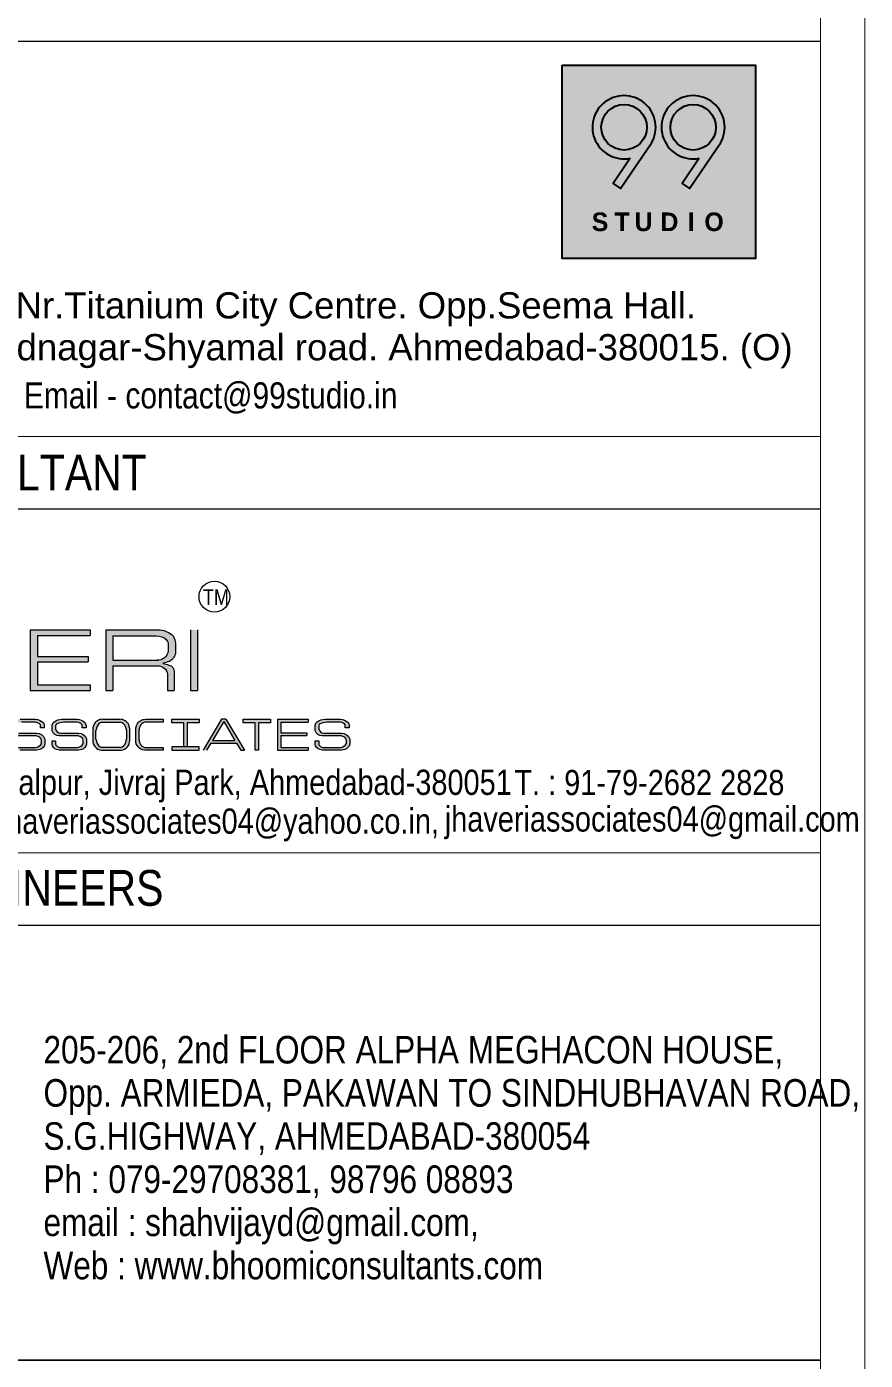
# Model space of a CAD drawing. Header units: millimetres. Extents: x 1112055 to 3390982, y -148532 to 766891.
# Drawn here: x 2381806 to 2390295, y 613391 to 626896 of the extents above; entities that cross this region are included whole.
import ezdxf

# ---------------------------------------------------------------- set-up
doc = ezdxf.new("R2010")
doc.units = ezdxf.units.MM
doc.layers.add('B TITLE BLOCK', color=250, linetype='Continuous', lineweight=0)
doc.layers.add('P_TITLE BLOCK TEXT', color=7, linetype='Continuous', lineweight=9)
for name, color, linetype in [('FORMAT TEXT', 7, 'Continuous'), ('Logo Color', 251, 'Continuous'), ('Logo Font', 255, 'Continuous'), ('Logo Line', 251, 'Continuous')]:
    doc.layers.add(name, color=color, linetype=linetype)
doc.styles.add('A', font='GOTHICB.TTF')
doc.styles.add('SWINC', font='swissc.ttf')

# ---------------------------------------------------------------- blocks, each defined once
blk = doc.blocks.new('Z$W@#6E2766C7')
at = {"layer": 'Logo Font', "style": 'A'}
for s, p in [('S', (0.477201075365187, 0.4427458525618988)), ('T', (0.8451072909420388, 0.4427458525618988)), ('U', (1.170529324572427, 0.4427458525618988)), ('D', (1.588321054015565, 0.4427458525618988)), ('I', (2.031184820887617, 0.4427458525618988)), ('O', (2.298338986166228, 0.4427458525618988))]:
    blk.add_text(s, height=0.30118144, dxfattribs=at).set_placement(p)
blk = doc.blocks.new('A$C9f46f36f')
at = {"layer": 'Logo Color'}
h = blk.add_hatch(color=22, dxfattribs=at)
edge = h.paths.add_edge_path(flags=0)
edge.add_arc((-2651.583773184335, -1156.24687560508), 307.1893068638838, 180, 360, ccw=False)
edge.add_arc((-2651.583773184335, -1156.24687560508), 307.1893068638838, 0, 180, ccw=False)
edge = h.paths.add_edge_path(flags=16)
edge.add_line((-2568.222982186591, -1574.687979126815), (-2800.432897544233, -1914.725855800236))
edge.add_line((-2800.432897541439, -1914.725855799858), (-2701.769266437739, -1982.102683498029))
edge.add_line((-2701.769266444957, -1982.102683492471), (-2326.533018882386, -1432.623404472455))
edge.add_arc((-2651.583773184335, -1156.24687560508), 426.6637769954773, 319.6269312612779, 641.266816491063)
edge = h.paths.add_edge_path(flags=0)
edge.add_arc((-1719.777309257304, -1156.24687560508), 307.1893068638838, 180, 360, ccw=False)
edge.add_arc((-1719.777309257304, -1156.24687560508), 307.1893068638838, 0, 180, ccw=False)
edge = h.paths.add_edge_path(flags=16)
edge.add_line((-1636.416518274462, -1574.687979126815), (-1868.626433632104, -1914.725855800236))
edge.add_line((-1868.62643362931, -1914.725855799858), (-1769.96280252561, -1982.102683498029))
edge.add_line((-1769.962802517926, -1982.102683492471), (-1394.726554955356, -1432.623404472455))
edge.add_arc((-1719.777309257304, -1156.24687560508), 426.6637769954765, 319.6269312612779, 641.2668164910631)
h.paths.add_polyline_path([(-3486.935391280567, -317.6303075854667), (-876.5585415994283, -317.6303075854667), (-876.5585415994283, -2928.007157264743), (-3486.935391280567, -2928.007157264743)])
at = {"layer": 'Logo Font'}
h = blk.add_hatch(color=256, dxfattribs=at)
edge = h.paths.add_edge_path(flags=16)
edge.add_arc((-2651.583773184335, -1156.246875599492), 307.1893068638814, 180, 360, ccw=False)
edge.add_arc((-2651.583773184335, -1156.246875599492), 307.1893068638814, 0, 180, ccw=False)
edge = h.paths.add_edge_path()
edge.add_line((-2568.222982186591, -1574.687979126815), (-2800.432897544233, -1914.725855800236))
edge.add_line((-2800.432897541439, -1914.725855799858), (-2701.769266437739, -1982.102683498029))
edge.add_line((-2701.769266444957, -1982.102683499921), (-2326.533018882386, -1432.623404479906))
edge.add_arc((-2651.583773184335, -1156.246875599492), 426.6637769954742, 319.6269312612787, 641.2668164910637)
h = blk.add_hatch(color=256, dxfattribs=at)
edge = h.paths.add_edge_path()
edge.add_line((-1636.416518274462, -1574.687979126815), (-1868.626433632337, -1914.725855800236))
edge.add_line((-1868.62643362931, -1914.725855799858), (-1769.96280252561, -1982.102683498029))
edge.add_line((-1769.962802517926, -1982.102683499921), (-1394.726554955356, -1432.623404479906))
edge.add_arc((-1719.777309257304, -1156.246875599492), 426.6637769954735, 319.6269312612787, 641.2668164910638)
edge = h.paths.add_edge_path(flags=16)
edge.add_arc((-1719.777309257304, -1156.246875599492), 307.1893068638814, 180, 360, ccw=False)
edge.add_arc((-1719.777309257304, -1156.246875599492), 307.1893068638814, 0, 180, ccw=False)
for points in [[(-2568.222982186591, -1574.687979126815), (-2800.432897541439, -1914.725855799858), (-2701.769266444957, -1982.102683499921), (-2326.533018845832, -1432.62340447912, 5.918618956459519)], [(-2344.394466344034, -1156.246875599492, -1), (-2958.77308008424, -1156.246875599492, -1)], [(-1636.416518274462, -1574.687979126815), (-1868.62643362931, -1914.725855799858), (-1769.962802517926, -1982.102683499921), (-1394.726554933703, -1432.62340447912, 5.918618956459519)], [(-1412.5880023723, -1156.246875599492, -1), (-2026.966616097605, -1156.246875599492, -1)]]:
    blk.add_lwpolyline(points, format="xyb", close=True, dxfattribs=at)
at = {"layer": 'Logo Line'}
blk.add_lwpolyline([(-3486.935391280567, -317.6303075854667), (-876.5585415994283, -317.6303075854667), (-876.5585415994283, -2928.007157264743), (-3486.935391280567, -2928.007157264743)], close=True, dxfattribs=at)
at = {"layer": 'Logo Font', "xscale": 834.901957593243, "yscale": 834.901957593243, "zscale": 834.901957593243}
blk.add_blockref('Z$W@#6E2766C7', (-3486.935391280567, -2928.007157264743), dxfattribs=at)

msp = doc.modelspace()

# ---------------------------------------------------------------- hatches: boundary and pattern name
at = {"layer": 'P_TITLE BLOCK TEXT'}
for color, points in [(7, [(2382449.729039433, 620788.0743617532), (2381841.905640527, 620788.0743617532), (2381841.905640527, 620173.0101072527), (2382449.729039433, 620173.0101072527), (2382449.729039433, 620232.0777795415), (2381913.94671868, 620232.0777795415), (2381913.94671868, 620464.4483054725), (2382427.203820689, 620464.4483054725), (2382427.203820689, 620519.5455932149), (2381913.94671868, 620519.5455932149), (2381913.94671868, 620729.6858796382), (2382449.729039433, 620729.6858796382)]), (7, [(2383536.110866361, 620788.0743617532), (2383464.069788194, 620788.0743617532), (2383464.069788194, 620173.0101072527), (2383536.110866361, 620173.0101072527)]), (256, [(2382909.589437949, 619671.1113825032), (2382909.589437949, 619787.5648680346, -0.065444553260905), (2382919.799892833, 619825.3033609032, -0.3186236598127411), (2383010.679668508, 619882.1481986223), (2383187.896558141, 619882.1481986223), (2383187.896558141, 619851.9601540256), (2383002.338597303, 619851.9601540256, 0.2644804300768096), (2382951.506565569, 619807.6378153814, 0.0506837276388673), (2382942.111190271, 619768.4485427657), (2382942.111190271, 619681.8540821684, 0.0506837276411283), (2382951.506565569, 619642.664809553, 0.2644804300830637), (2383002.338597303, 619598.3424709088), (2383187.896558141, 619598.3424709088), (2383187.896558141, 619568.1544263122), (2382997.66155486, 619568.1544263122, -0.3947190252426027)]), (256, [(2384272.959355129, 619882.1481986223), (2383996.557268345, 619882.1481986078), (2383996.557268345, 619847.5793201576), (2384117.473872512, 619847.5793201576), (2384117.473872512, 619568.1544263122), (2384152.042750962, 619568.1544263122), (2384152.042750962, 619847.5793201576), (2384272.959355129, 619847.5793201576)]), (256, [(2384653.568566537, 619882.1481986223), (2384343.271291862, 619882.1481986223), (2384343.271291862, 619568.1544263122), (2384653.568566537, 619568.1544263122), (2384653.568566537, 619598.3088063017), (2384380.048668748, 619598.3088063017), (2384380.048668748, 619716.9352708876), (2384642.069315271, 619716.9352708876), (2384642.069315271, 619745.0627471516), (2384380.048668748, 619745.0627471516), (2384380.048668748, 619852.3405490455), (2384653.568566537, 619852.3405490455)])]:
    msp.add_hatch(color=color, dxfattribs=at).paths.add_polyline_path(points)
h = msp.add_hatch(color=7, dxfattribs=at)
h.paths.add_polyline_path([(2383272.086246768, 620742.5340854877, -0.1662994059925575), (2383299.470828299, 620704.4499358435, -0.0791995366985774), (2383313.51379473, 620632.0344500507), (2383313.51379473, 620566.1967483024, -0.2597704900776225), (2383252.434746803, 620469.1968807976, -0.0146451845304826), (2383184.037052177, 620447.5733077584, -0.0494066516944872), (2383245.03184687, 620430.3437497471, -0.351322737650402), (2383299.908034327, 620365.3348902729), (2383299.908034327, 620173.0101072527), (2383232.553258238, 620173.0101072527), (2383232.553258238, 620339.9377827039, 0.3675094121381071), (2383138.021248038, 620424.0054089644), (2382677.399522636, 620424.0054089644), (2382677.399522636, 620173.0101072527), (2382605.35844447, 620173.0101072527), (2382605.35844447, 620788.0743617532), (2383140.537329814, 620788.0743617532, -0.1432384059828174)])
h.paths.add_polyline_path([(2383121.186408996, 620727.4825406837, -0.1815059090176984), (2383217.305698131, 620689.7794282483, -0.2046130928259839), (2383237.938634543, 620645.287867636), (2383237.938634543, 620575.0469415286, -0.3961353841263715), (2383125.868156845, 620480.1560170464), (2382677.399522636, 620480.1560170464), (2382677.399522636, 620727.4825406837)], flags=16)
h = msp.add_hatch(color=7, dxfattribs=at)
edge = h.paths.add_edge_path()
edge.add_line((2381944.694206458, 619795.1004253777), (2381944.694206458, 619824.6716745369))
edge.add_arc((2381894.709647639, 619792.1886657418), 59.61209592930301, 33.01826321573235, 89.5582627726458)
edge.add_line((2381895.169238577, 619851.7989899842), (2381753.903873147, 619851.7989899842))
edge.add_arc((2381761.453256202, 619677.9950320369), 173.9678389368518, 92.48714741881027, 114.0429537283264)
edge.add_arc((2381701.4218636, 619812.5561663595), 26.62311738437441, 114.0429537289636, 173.3691583150119)
edge.add_line((2381674.976834839, 619815.6303871202), (2381674.976834839, 619785.9681955492))
edge.add_arc((2381729.304611624, 619796.8960532576), 55.41593096085754, 191.37309738089, 266.9893197897043)
edge.add_line((2381726.394050294, 619741.556609489), (2381905.384375168, 619741.556609489))
edge.add_arc((2381910.403555173, 619659.3732296857), 82.33650516944768, 15.593509061259624, 93.49488039953269, ccw=False)
edge.add_line((2381989.709502743, 619681.506163598), (2381989.907401289, 619628.8484903785))
edge.add_arc((2381918.561962374, 619647.5111144711), 73.7459503464845, 286.83610795870766, 345.3409580232849, ccw=False)
edge.add_arc((2381867.641385712, 619868.8991764437), 300.7867341324682, 270.9573158560163, 283.90443097203774, ccw=False)
edge.add_line((2381872.666790977, 619568.1544263122), (2381741.239312086, 619568.1544263122))
edge.add_arc((2381745.846783148, 619803.0293743586), 234.9201353807048, 255.2817551210312, 268.87619010349096, ccw=False)
edge.add_arc((2381701.855125796, 619635.5604317279), 61.76958625978331, 183.4260365921591, 255.2817551211436, ccw=False)
edge.add_line((2381640.195935706, 619631.869081768), (2381640.195935706, 619665.1678929656))
edge.add_line((2381640.195935706, 619665.1678929608), (2381674.976834846, 619665.1678929608))
edge.add_line((2381674.976834839, 619665.1678929608), (2381674.976834839, 619631.8488234468))
edge.add_arc((2381721.468914748, 619647.5072492771), 49.0581266755073, 198.6134072767322, 234.8504137456771)
edge.add_arc((2381728.571244317, 619657.5942742119), 61.3947047079909, 234.8504137460438, 265.2644397944503)
edge.add_line((2381723.502678699, 619596.4091501439), (2381892.870051409, 619596.4091501439))
edge.add_arc((2381886.789042324, 619672.6432900351), 76.47628885806446, 274.5606862053823, 333.2673842340457)
edge.add_line((2381955.091198806, 619638.2421537675), (2381955.479231887, 619668.4679809476))
edge.add_arc((2381907.976979425, 619661.7513047971), 47.97476135589245, 8.048099003191675, 64.756195017723)
edge.add_arc((2381884.301607123, 619611.538261212), 103.4893810565336, 64.75619501792761, 84.27045226384367)
edge.add_line((2381894.633251316, 619714.5106318682), (2381710.884621988, 619714.5106318682))
edge.add_arc((2381708.3370807, 619785.3264401623), 70.86161633796074, 195.9277156248897, 272.06028075524216, ccw=False)
edge.add_line((2381640.195935706, 619765.8802829902), (2381640.195935706, 619824.2169624673))
edge.add_arc((2381691.519527398, 619814.8730706165), 52.16722514790995, 127.42578174389519, 169.6818301059298, ccw=False)
edge.add_arc((2381736.27360675, 619756.3917219555), 125.80821754087, 88.35670740962888, 127.425781745011, ccw=False)
edge.add_line((2381739.881400747, 619882.1481986223), (2381895.738517256, 619882.1481986223))
edge.add_arc((2381896.331430451, 619777.785557418), 104.3643254425323, 45.300427081304974, 90.32550976604762, ccw=False)
edge.add_arc((2381937.280422002, 619819.1662437865), 46.14765159639204, 1.8933564716467117, 45.30042708062342, ccw=False)
edge.add_line((2381983.402879464, 619820.6909294557), (2381983.402879464, 619795.1004253756))
edge.add_line((2381983.402879464, 619795.1004253777), (2381944.694206463, 619795.1004253777))
h = msp.add_hatch(color=7, dxfattribs=at)
edge = h.paths.add_edge_path()
edge.add_line((2382367.520278772, 619795.1004253777), (2382367.520278772, 619824.6716745369))
edge.add_arc((2382317.535719953, 619792.1886657418), 59.61209592930301, 33.01826321573235, 89.5582627726458)
edge.add_line((2382317.995310891, 619851.7989899842), (2382176.729945461, 619851.7989899842))
edge.add_arc((2382184.279328531, 619677.9950320369), 173.9678389368518, 92.48714741881027, 114.0429537283264)
edge.add_arc((2382124.247935915, 619812.5561663595), 26.62311738437441, 114.0429537289636, 173.3691583150119)
edge.add_line((2382097.802907168, 619815.6303871202), (2382097.802907168, 619785.9681955492))
edge.add_arc((2382152.130683939, 619796.8960532576), 55.41593096085754, 191.37309738089, 266.9893197897043)
edge.add_line((2382149.220122623, 619741.556609489), (2382328.210447498, 619741.556609489))
edge.add_arc((2382333.229627503, 619659.3732296857), 82.33650516944768, 15.593509061259624, 93.49488039953269, ccw=False)
edge.add_line((2382412.535575071, 619681.506163598), (2382412.733473618, 619628.8484903785))
edge.add_arc((2382341.388034702, 619647.5111144711), 73.7459503464845, 286.83610795870766, 345.3409580232849, ccw=False)
edge.add_arc((2382290.467458026, 619868.8991764437), 300.7867341324682, 270.9573158560163, 283.90443097203774, ccw=False)
edge.add_line((2382295.492863292, 619568.1544263122), (2382164.0653844, 619568.1544263122))
edge.add_arc((2382168.672855463, 619803.0293743586), 234.9201353807048, 255.2817551210312, 268.87619010349096, ccw=False)
edge.add_arc((2382124.681198109, 619635.5604317279), 61.76958625978331, 183.4260365921591, 255.2817551211436, ccw=False)
edge.add_line((2382063.022008021, 619631.869081768), (2382063.022008021, 619665.1678929656))
edge.add_line((2382063.022008021, 619665.1678929608), (2382097.802907161, 619665.1678929608))
edge.add_line((2382097.802907168, 619665.1678929608), (2382097.802907168, 619631.8488234468))
edge.add_arc((2382144.294987062, 619647.5072492771), 49.0581266755073, 198.6134072767322, 234.8504137456771)
edge.add_arc((2382151.397316631, 619657.5942742119), 61.3947047079909, 234.8504137460438, 265.2644397944503)
edge.add_line((2382146.328751015, 619596.4091501439), (2382315.696123724, 619596.4091501439))
edge.add_arc((2382309.615114639, 619672.6432900351), 76.47628885806446, 274.5606862053823, 333.2673842340457)
edge.add_line((2382377.91727112, 619638.2421537675), (2382378.305304201, 619668.4679809476))
edge.add_arc((2382330.80305174, 619661.7513047971), 47.97476135589245, 8.048099003191675, 64.756195017723)
edge.add_arc((2382307.127679438, 619611.538261212), 103.4893810565336, 64.75619501792761, 84.27045226384367)
edge.add_line((2382317.45932363, 619714.5106318682), (2382133.710694301, 619714.5106318682))
edge.add_arc((2382131.163153015, 619785.3264401623), 70.86161633796074, 195.9277156248897, 272.06028075524216, ccw=False)
edge.add_line((2382063.022008021, 619765.8802829902), (2382063.022008021, 619824.2169624673))
edge.add_arc((2382114.345599712, 619814.8730706165), 52.16722514790995, 127.42578174389519, 169.6818301059298, ccw=False)
edge.add_arc((2382159.099679064, 619756.3917219555), 125.80821754087, 88.35670740962888, 127.425781745011, ccw=False)
edge.add_line((2382162.707473062, 619882.1481986223), (2382318.564589572, 619882.1481986223))
edge.add_arc((2382319.157502781, 619777.785557418), 104.3643254425323, 45.300427081304974, 90.32550976604762, ccw=False)
edge.add_arc((2382360.10649433, 619819.1662437865), 46.14765159639204, 1.8933564716467117, 45.30042708062342, ccw=False)
edge.add_line((2382406.22895178, 619820.6909294557), (2382406.22895178, 619795.1004253756))
edge.add_line((2382406.22895178, 619795.1004253777), (2382367.520278778, 619795.1004253777))
h = msp.add_hatch(color=256, dxfattribs=at)
h.paths.add_polyline_path([(2382747.459019601, 619882.1481986223), (2382575.694432853, 619882.1481986223, 0.3186216901171488), (2382484.814912137, 619825.3039725506, 0.0654456625201036), (2382474.604202294, 619787.5648680346), (2382474.604202294, 619671.1113825032, 0.3947190252434177), (2382562.676319205, 619568.1544263122), (2382760.477133235, 619568.1544263122, 0.394719025241403), (2382848.54925016, 619671.1113825032), (2382848.54925016, 619787.5648680346, 0.0654456625725081), (2382838.338540304, 619825.3039725649, 0.3186216900435543)])
h.paths.add_polyline_path([(2382816.027497838, 619768.4485427657, 0.1047262594535254), (2382806.632122525, 619807.6378153814), (2382806.632265309, 619807.637407321), (2382806.63201246, 619807.6381299616, 0.2644791230732378), (2382755.800090791, 619851.9601540256), (2382567.353361649, 619851.9601540256, 0.2644804300744661), (2382516.521329929, 619807.6378153814, 0.0506837276411892), (2382507.125954616, 619768.4485427657), (2382507.125954616, 619681.8540821684, 0.0506837276411892), (2382516.521329929, 619642.664809553, 0.2644804300744662), (2382567.353361649, 619598.3424709088), (2382755.800090791, 619598.3424709088, 0.2644804300768095), (2382806.632122525, 619642.664809553, 0.0473854188635733), (2382816.027497838, 619681.8540821684)], flags=16)
h = msp.add_hatch(color=256, dxfattribs=at)
h.paths.add_polyline_path([(2383550.524228179, 619602.7233047623), (2383274.122141394, 619602.7233047623), (2383274.122141394, 619568.1544263122), (2383550.524228179, 619568.1544263122)])
h.paths.add_polyline_path([(2383395.038745562, 619602.7233047623), (2383429.607624012, 619602.7233047623), (2383429.607624012, 619847.5793201576), (2383550.524228179, 619847.5793201576), (2383550.524228179, 619882.1481986223), (2383274.122141394, 619882.1481986078), (2383274.122141394, 619847.5793201576), (2383395.038745562, 619847.5793201576)])
h = msp.add_hatch(color=7, dxfattribs=at)
h.paths.add_polyline_path([(2383822.617265368, 619882.1481986223), (2383777.588879898, 619882.1481986223), (2383590.829944489, 619568.1544263122), (2383627.518750599, 619568.1544263122), (2383670.878344717, 619641.0539772522), (2383929.32780055, 619641.0539772522), (2383972.687394666, 619568.1544263122), (2384009.376200777, 619568.1544263122)])
h.paths.add_polyline_path([(2383800.10307264, 619858.3167266925), (2383912.691661519, 619669.0239591778), (2383687.514483746, 619669.0239591778)], flags=16)
h = msp.add_hatch(color=7, dxfattribs=at)
edge = h.paths.add_edge_path()
edge.add_line((2385031.28039329, 619795.1004253777), (2385031.28039329, 619824.6716745369))
edge.add_arc((2384981.295834457, 619792.1886657418), 59.61209592930301, 33.01826321573235, 89.5582627726458)
edge.add_line((2384981.755425395, 619851.7989899842), (2384840.490059965, 619851.7989899842))
edge.add_arc((2384848.039443035, 619677.9950320369), 173.9678389368518, 92.48714741881027, 114.0429537283264)
edge.add_arc((2384788.008050433, 619812.5561663595), 26.62311738437441, 114.0429537289636, 173.3691583150119)
edge.add_line((2384761.563021672, 619815.6303871202), (2384761.563021672, 619785.9681955492))
edge.add_arc((2384815.890798457, 619796.8960532576), 55.41593096085754, 191.37309738089, 266.9893197897043)
edge.add_line((2384812.980237126, 619741.556609489), (2384991.970562, 619741.556609489))
edge.add_arc((2384996.989742007, 619659.3732296857), 82.33650516944768, 15.593509061259624, 93.49488039953269, ccw=False)
edge.add_line((2385076.295689575, 619681.506163598), (2385076.493588122, 619628.8484903785))
edge.add_arc((2385005.148149205, 619647.5111144711), 73.7459503464845, 286.83610795870766, 345.3409580232849, ccw=False)
edge.add_arc((2384954.227572531, 619868.8991764437), 300.7867341324682, 270.9573158560163, 283.90443097203774, ccw=False)
edge.add_line((2384959.25297781, 619568.1544263122), (2384827.825498919, 619568.1544263122))
edge.add_arc((2384832.432969966, 619803.0293743586), 234.9201353807048, 255.2817551210312, 268.87619010349096, ccw=False)
edge.add_arc((2384788.441312614, 619635.5604317279), 61.76958625978331, 183.4260365921591, 255.2817551211436, ccw=False)
edge.add_line((2384726.782122524, 619631.869081768), (2384726.782122524, 619665.1678929656))
edge.add_line((2384726.782122524, 619665.1678929608), (2384761.563021665, 619665.1678929608))
edge.add_line((2384761.563021672, 619665.1678929608), (2384761.563021672, 619631.8488234468))
edge.add_arc((2384808.055101566, 619647.5072492771), 49.0581266755073, 198.6134072767322, 234.8504137456771)
edge.add_arc((2384815.157431135, 619657.5942742119), 61.3947047079909, 234.8504137460438, 265.2644397944503)
edge.add_line((2384810.088865532, 619596.4091501439), (2384979.456238241, 619596.4091501439))
edge.add_arc((2384973.375229142, 619672.6432900351), 76.47628885806446, 274.5606862053823, 333.2673842340457)
edge.add_line((2385041.677385638, 619638.2421537675), (2385042.065418719, 619668.4679809476))
edge.add_arc((2384994.563166257, 619661.7513047971), 47.97476135589245, 8.048099003191675, 64.756195017723)
edge.add_arc((2384970.887793956, 619611.538261212), 103.4893810565336, 64.75619501792761, 84.27045226384367)
edge.add_line((2384981.219438149, 619714.5106318682), (2384797.470808819, 619714.5106318682))
edge.add_arc((2384794.923267532, 619785.3264401623), 70.86161633796074, 195.9277156248897, 272.06028075524216, ccw=False)
edge.add_line((2384726.782122524, 619765.8802829902), (2384726.782122524, 619824.2169624673))
edge.add_arc((2384778.10571423, 619814.8730706165), 52.16722514790995, 127.42578174389519, 169.6818301059298, ccw=False)
edge.add_arc((2384822.859793568, 619756.3917219555), 125.80821754087, 88.35670740962888, 127.425781745011, ccw=False)
edge.add_line((2384826.467587565, 619882.1481986223), (2384982.324704075, 619882.1481986223))
edge.add_arc((2384982.917617284, 619777.785557418), 104.3643254425323, 45.300427081304974, 90.32550976604762, ccw=False)
edge.add_arc((2385023.866608835, 619819.1662437865), 46.14765159639204, 1.8933564716467117, 45.30042708062342, ccw=False)
edge.add_line((2385069.989066283, 619820.6909294557), (2385069.989066283, 619795.1004253756))
edge.add_line((2385069.989066283, 619795.1004253777), (2385031.280393281, 619795.1004253777))

# ---------------------------------------------------------------- linework, layer by layer
at = {"layer": 'B TITLE BLOCK', "color": 250, "lineweight": 0}
for p, q in [((2389841.488298127, 626744.3896454638), (2377768.294605605, 626744.3896454638)), ((2389841.488298127, 622010.2078925506), (2377768.294605605, 622010.2078925506)), ((2389841.488298127, 617794.2355165195), (2377768.294605605, 617794.2355165195)), ((2389841.488298127, 613391.1639175289), (2377768.294605605, 613391.1639175289)), ((2377768.294605605, 613391.1639175289), (2389841.488298127, 613391.1639175289)), ((2377768.294605605, 613391.1639175289), (2389841.488298127, 613391.1639175289))]:
    msp.add_line(p, q, dxfattribs=at)
at = {"layer": 'B TITLE BLOCK', "color": 1, "const_width": 10.0668797537439}
msp.add_lwpolyline([(2202163.636643533, 678597.1602636096), (2202163.636643533, 599270.4829199727), (2390289.955005636, 599270.4829199727), (2390289.955005636, 678597.1602636096)], close=True, dxfattribs=at)
at = {"layer": 'B TITLE BLOCK', "color": 250, "lineweight": 0}
for points, const_width in [([(2202612.103351041, 678148.6935561013), (2202612.103351041, 599718.9496274812), (2389841.488298127, 599718.9496274812), (2389841.488298127, 678148.6935561013)], 10.0668797537439), ([(2377768.294605605, 599718.9496274812), (2389841.488298127, 599718.9496274812), (2389841.488298127, 678148.6935561013), (2377768.294605605, 678148.6935561013)], 10.06687975374391), ([(2389841.488298127, 627481.0731905078), (2377768.294605605, 627481.0731905078), (2377768.294605605, 622746.891437595), (2389841.488298127, 622746.891437595)], 10.06687975374391), ([(2389841.488298127, 599718.9496274812), (2377768.294605605, 599718.9496274812), (2377768.294605605, 622746.891437595), (2389841.488298127, 622746.891437595)], 10.06687975374391)]:
    msp.add_lwpolyline(points, close=True, dxfattribs=dict(at, const_width=const_width))
at = {"layer": 'B TITLE BLOCK', "color": 250, "lineweight": 0, "const_width": 10.06687975374391}
msp.add_lwpolyline([(2377768.294605605, 618530.9190615643), (2389841.488298127, 618530.9190615643)], dxfattribs=at)
at = {"layer": 'P_TITLE BLOCK TEXT'}
for p, q in [((2382474.604202294, 619787.5648680322), (2382474.604202294, 619671.1113825007)), ((2382507.125954616, 619681.8540821665), (2382507.125954616, 619768.4485427636)), ((2382567.353361649, 619851.9601540237), (2382755.800090791, 619851.9601540237)), ((2382816.027497838, 619768.4485427636), (2382816.027497838, 619681.8540821665)), ((2382848.54925016, 619671.1113825007), (2382848.54925016, 619787.5648680322)), ((2382755.800090791, 619598.3424709064), (2382567.353361649, 619598.3424709064)), ((2382562.676319219, 619568.15442631), (2382760.477133235, 619568.15442631))]:
    msp.add_line(p, q, dxfattribs=at)
at = {"layer": 'P_TITLE BLOCK TEXT', "color": 7}
for points in [[(2381841.905640527, 620788.0743617513), (2382449.729039433, 620788.0743617513)], [(2381841.905640527, 620788.0743617513), (2381841.905640527, 620173.0101072504)], [(2381913.94671868, 620729.6858796363), (2381913.94671868, 620519.5455932126)], [(2381913.94671868, 620729.6858796363), (2382449.729039433, 620729.6858796363)], [(2382449.729039433, 620788.0743617513), (2382449.729039433, 620729.6858796363)], [(2382605.35844447, 620788.0743617513), (2382605.35844447, 620173.0101072504)], [(2382605.35844447, 620788.0743617513), (2383140.537329814, 620788.0743617513)], [(2382677.399522636, 620727.4825406816), (2382677.399522636, 620480.1560170441)], [(2382677.399522636, 620727.4825406816), (2383121.186408996, 620727.4825406816)], [(2383464.069788194, 620788.0743617513), (2383464.069788194, 620173.0101072504)], [(2383536.110866361, 620788.0743617513), (2383536.110866361, 620173.0101072504)], [(2383237.938634543, 620645.2878676336), (2383237.938634543, 620575.0469415262)], [(2383313.51379473, 620632.0344500344), (2383313.51379473, 620566.1967483003)], [(2381913.94671868, 620519.5455932126), (2382427.203820689, 620519.5455932126)], [(2381913.94671868, 620464.4483054702), (2381913.94671868, 620232.0777795393)], [(2381913.94671868, 620464.4483054702), (2382427.203820689, 620464.4483054702)], [(2382427.203820689, 620519.5455932126), (2382427.203820689, 620464.4483054702)], [(2382677.399522636, 620480.1560170441), (2383136.962634752, 620480.1560170441)], [(2382677.399522636, 620424.0054089623), (2382677.399522636, 620173.0101072504)], [(2382677.399522636, 620424.0054089623), (2383138.021248038, 620424.0054089623)], [(2383232.553258238, 620339.9377827022), (2383232.553258238, 620173.0101072504)], [(2381841.905640527, 620173.0101072504), (2382449.729039433, 620173.0101072504)], [(2381913.94671868, 620232.0777795393), (2382449.729039433, 620232.0777795393)], [(2382449.729039433, 620232.0777795393), (2382449.729039433, 620173.0101072504)], [(2382605.35844447, 620173.0101072504), (2382677.399522636, 620173.0101072504)], [(2383232.553258238, 620173.0101072504), (2383299.908034327, 620173.0101072504)], [(2383464.069788194, 620173.0101072504), (2383536.110866361, 620173.0101072504)], [(2383464.069788194, 620173.0101072504), (2383536.110866361, 620173.0101072504)], [(2383777.588879898, 619882.1481986198), (2383590.829944489, 619568.15442631)], [(2383822.617265368, 619882.1481986198), (2383777.588879898, 619882.1481986198)], [(2383822.617265368, 619882.1481986198), (2384009.376200777, 619568.15442631)], [(2384343.271291862, 619882.1481986198), (2384653.568566537, 619882.1481986198)], [(2384343.271291862, 619882.1481986198), (2384343.271291862, 619568.15442631)], [(2384653.568566537, 619882.1481986198), (2384653.568566537, 619852.3405490431)], [(2383800.10307264, 619858.3167266905), (2383687.514483746, 619669.0239591757)], [(2383800.10307264, 619858.3167266905), (2383912.691661519, 619669.0239591757)], [(2384380.048668748, 619852.3405490431), (2384380.048668748, 619745.062747149)], [(2384380.048668748, 619852.3405490431), (2384653.568566537, 619852.3405490431)], [(2384380.048668748, 619745.062747149), (2384642.069315271, 619745.062747149)], [(2384642.069315271, 619745.062747149), (2384642.069315271, 619716.9352708855)], [(2383670.878344717, 619641.0539772499), (2383627.518750599, 619568.15442631)], [(2383670.878344717, 619641.0539772499), (2383929.32780055, 619641.0539772499)], [(2383687.514483746, 619669.0239591757), (2383912.691661519, 619669.0239591757)], [(2383929.32780055, 619641.0539772499), (2383972.687394666, 619568.15442631)], [(2384380.048668748, 619716.9352708855), (2384380.048668748, 619598.3088062995)], [(2384380.048668748, 619716.9352708855), (2384642.069315271, 619716.9352708855)], [(2384380.048668748, 619598.3088062995), (2384653.568566537, 619598.3088062995)], [(2384653.568566537, 619598.3088062995), (2384653.568566537, 619568.15442631)], [(2383972.687394666, 619568.15442631), (2384009.376200777, 619568.15442631)], [(2384343.271291862, 619568.15442631), (2384653.568566537, 619568.15442631)]]:
    msp.add_lwpolyline(points, dxfattribs=at)
for points in [[(2383121.186408996, 620727.4825406816, -0.1815059090176984), (2383217.305698131, 620689.779428246, -0.2046130927975971), (2383237.938634543, 620645.2878676336, 10.50997811602303)], [(2383140.537329814, 620788.0743617513, -0.1432384059828174), (2383272.086246768, 620742.5340854857, -0.1662994059925575), (2383299.470828299, 620704.4499358408, -0.0791995367245889), (2383313.51379473, 620632.0344500344, 1.678218886483149)], [(2383237.938634543, 620575.0469415262, -0.3961353841393621), (2383125.868156845, 620480.1560170441, -0.3062019991474196)], [(2383313.51379473, 620566.1967483003, -0.2597704900776225), (2383252.434746803, 620469.1968807954, -0.0146451845304826), (2383184.037052177, 620447.573307756, -0.0494066516944872), (2383245.03184687, 620430.3437497448, -0.351322737721068), (2383299.908034327, 620365.3348902569), (2383299.908034327, 620173.0101072504)], [(2383133.62628667, 620424.0054089623, -0.3803317739883389), (2383232.553258238, 620339.9377827022, -39.10634366962048)], [(2381739.881400747, 619882.1481986198), (2381895.738517255, 619882.1481986198, -0.1990261439851543), (2381969.740191186, 619851.9682122173, -0.1916967583265429), (2381983.402879464, 619820.6909294536), (2381983.402879464, 619795.1004253753), (2381944.694206458, 619795.1004253753), (2381944.694206458, 619824.6716745235, 0.2518321425504549), (2381895.169238577, 619851.7989899821), (2381753.903873148, 619851.7989899821, 0.0943332803251045)], [(2382909.589437949, 619662.3356065201), (2382909.589437949, 619787.5648680322, -0.0654451079201827), (2382919.800020312, 619825.3036667388, -0.3186226749167162), (2383010.679668494, 619882.1481986198), (2383187.896558141, 619882.1481986198), (2383187.896558141, 619851.9601540237), (2383002.338597303, 619851.9601540237, 0.2644804300768096), (2382951.506565569, 619807.6378153788, 0.0506837276411283), (2382942.111190271, 619768.4485427636), (2382942.111190271, 619681.8540821665, 0.0506837276411283), (2382951.506565569, 619642.6648095506, 0.2644804300768096), (2383002.338597303, 619598.3424709064), (2383187.896558141, 619598.3424709064), (2383187.896558141, 619568.15442631), (2382997.66155486, 619568.15442631, -0.3947190252579334), (2382909.589437949, 619671.1113825007)], [(2381726.394050294, 619741.5566094869), (2381905.384375169, 619741.5566094869, -0.3536343318604639), (2381989.709502743, 619681.506163596), (2381989.907401294, 619628.8484903711, -0.2609690833415413), (2381939.921374017, 619576.9261250907, -0.0565526202682377), (2381872.666790977, 619568.15442631), (2381741.239312092, 619568.15442631, -0.0593865794242292)], [(2381723.502678699, 619596.4091501414), (2381892.87005141, 619596.4091501414, 0.2619100095917326), (2381955.091198806, 619638.2421537652), (2381955.479231886, 619668.4679809429, 0.2526122615055632), (2381928.436821212, 619705.1445369977, 0.085353380822099), (2381894.633251316, 619714.510631866), (2381710.884621985, 619714.510631866, -0.3449747456290864)]]:
    msp.add_lwpolyline(points, format="xyb", dxfattribs=at)
for points in [[(2382367.520278772, 619795.1004253753), (2382367.520278772, 619824.6716745235, 0.2518321425504549), (2382317.995310891, 619851.7989899821), (2382176.729945462, 619851.7989899821, 0.0943332803251045), (2382113.40110818, 619836.8694694545, 0.2648005950274), (2382097.802907168, 619815.6303871183), (2382097.802907168, 619785.9681955453, 0.342455608626355), (2382149.220122623, 619741.5566094869), (2382328.210447485, 619741.5566094869, -0.3536343318604639), (2382412.535575071, 619681.506163596), (2382412.733473609, 619628.8484903711, -0.2609690833415413), (2382362.747446333, 619576.9261250907, -0.0565526202682377), (2382295.492863292, 619568.15442631), (2382164.065384407, 619568.15442631, -0.0593865794242292), (2382108.98764999, 619575.8176971596, -0.324223828793496), (2382063.022008021, 619631.8690817656), (2382063.022008021, 619665.167892958), (2382097.802907168, 619665.167892958), (2382097.802907168, 619631.8488234391, 0.1594446921200951), (2382116.051580932, 619607.3947848342, 0.1334907776809275), (2382146.328751015, 619596.4091501414), (2382315.696123725, 619596.4091501414, 0.2619100095917326), (2382377.91727112, 619638.2421537652), (2382378.3053042, 619668.4679809429, 0.2526122615055632), (2382351.26289354, 619705.1445369977, 0.085353380822099), (2382317.45932363, 619714.510631866), (2382133.7106943, 619714.510631866, -0.3449747456290864), (2382063.022008021, 619765.8802829881), (2382063.022008021, 619824.2169624714, -0.1864948836794344), (2382082.641842653, 619856.3012152412, -0.172141735516322), (2382162.707473062, 619882.1481986198), (2382318.56458957, 619882.1481986198, -0.1990261439851543), (2382392.566263502, 619851.9682122173, -0.1916967583265429), (2382406.22895178, 619820.6909294536), (2382406.22895178, 619795.1004253753)], [(2385031.28039329, 619795.1004253753), (2385031.28039329, 619824.6716745235, 0.2518321425504549), (2384981.755425395, 619851.7989899821), (2384840.490059966, 619851.7989899821, 0.0943332803251045), (2384777.161222698, 619836.8694694545, 0.2648005950274), (2384761.563021672, 619815.6303871183), (2384761.563021672, 619785.9681955453, 0.342455608626355), (2384812.980237126, 619741.5566094869), (2384991.970562002, 619741.5566094869, -0.3536343318604639), (2385076.295689575, 619681.506163596), (2385076.493588127, 619628.8484903711, -0.2609690833415413), (2385026.507560851, 619576.9261250907, -0.0565526202682377), (2384959.25297781, 619568.15442631), (2384827.825498911, 619568.15442631, -0.0593865794242292), (2384772.747764508, 619575.8176971596, -0.324223828793496), (2384726.782122524, 619631.8690817656), (2384726.782122524, 619665.167892958), (2384761.563021672, 619665.167892958), (2384761.563021672, 619631.8488234391, 0.1594446921200951), (2384779.811695435, 619607.3947848342, 0.1334907776809275), (2384810.088865532, 619596.4091501414), (2384979.456238229, 619596.4091501414, 0.2619100095917326), (2385041.677385638, 619638.2421537652), (2385042.065418719, 619668.4679809429, 0.2526122615055632), (2385015.023008043, 619705.1445369977, 0.085353380822099), (2384981.219438149, 619714.510631866), (2384797.470808819, 619714.510631866, -0.3449747456290864), (2384726.782122524, 619765.8802829881), (2384726.782122524, 619824.2169624714, -0.1864948836794344), (2384746.401957157, 619856.3012152412, -0.172141735516322), (2384826.467587565, 619882.1481986198), (2384982.324704073, 619882.1481986198, -0.1990261439851543), (2385056.326378005, 619851.9682122173, -0.1916967583265429), (2385069.989066283, 619820.6909294536), (2385069.989066283, 619795.1004253753)]]:
    msp.add_lwpolyline(points, format="xyb", close=True, dxfattribs=at)
at = {"layer": 'P_TITLE BLOCK TEXT'}
for points in [[(2382575.694432853, 619882.1481986198), (2382747.459019601, 619882.1481986198)], [(2383395.038745562, 619847.5793201552), (2383274.122141394, 619847.5793201552), (2383274.122141394, 619882.1481986198), (2383550.524228179, 619882.1481986198), (2383550.524228179, 619847.5793201552), (2383429.607624012, 619847.5793201552)], [(2384117.473872512, 619847.5793201552), (2383996.557268345, 619847.5793201552), (2383996.557268345, 619882.1481986198), (2384272.959355129, 619882.1481986198), (2384272.959355129, 619847.5793201552), (2384152.042750962, 619847.5793201552)], [(2383429.607624012, 619847.5793201552), (2383429.607624012, 619602.7233047602), (2383395.038745562, 619602.7233047602), (2383395.038745562, 619847.5793201552)], [(2384152.042750962, 619847.5793201552), (2384152.042750962, 619568.15442631), (2384117.473872512, 619568.15442631), (2384117.473872512, 619847.5793201552)], [(2383550.524228179, 619602.7233047602), (2383274.122141394, 619602.7233047602), (2383274.122141394, 619568.15442631), (2383550.524228179, 619568.15442631), (2383550.524228179, 619602.7233047602), (2383429.607624012, 619602.7233047602)]]:
    msp.add_lwpolyline(points, dxfattribs=at)
msp.add_circle((2383706.256461039, 621123.9464743552), 156.1473385543009, dxfattribs=at)
for centre, radius, start, end in [((2382570.328382364, 619789.658372864), 92.64535803561365, 86.67955075523413, 157.3715793821157), ((2382752.825070091, 619789.658372864), 92.64535803559649, 22.62842064046296, 93.32044924476588), ((2382623.254069541, 619767.5969495985), 149.9850019118268, 157.3716577035326, 172.3493392721057), ((2382704.630108273, 619741.8190726247), 199.2912928140756, 160.7151990162796, 172.3211226335534), ((2382580.902417399, 619785.1110504256), 68.2083540545805, 101.4575683050088, 160.7151990162796), ((2382742.251035056, 619785.1110504256), 68.2083540541925, 19.28480098372042, 78.54243169499124), ((2382718.804160534, 619765.8607514338), 97.25777079832189, 1.524680442715459, 25.43899790518164), ((2382699.899382913, 619767.5969495985), 149.9850019126388, 7.65066072789435, 22.62834229646741), ((2382573.689508931, 619666.7234945174), 99.18241554363946, 177.4643736602112, 263.6247444882341), ((2382704.630108273, 619708.4835523048), 199.2912928141378, 187.6788773664466, 199.2848009837204), ((2382580.902417399, 619665.1915744905), 68.20835405437506, 199.2848009837204, 258.5424316949913), ((2382742.251035056, 619665.1915744905), 68.20835405371233, 281.4575683050087, 340.7151990162796), ((2382749.463943523, 619666.7234945174), 99.18241554319894, 276.3752555117659, 2.535626339788827), ((2382605.035981657, 619711.7170604627), 213.0943860657313, 341.0922504549658, 351.9440712027609)]:
    msp.add_arc(centre, radius, start, end, dxfattribs=at)

# ---------------------------------------------------------------- block references
at = {"xscale": 0.75, "yscale": 0.75, "zscale": 0.75}
msp.add_blockref('A$C9f46f36f', (2389841.488298127, 626744.3896454638), dxfattribs=at)

# ---------------------------------------------------------------- texts
at = {"layer": 'B TITLE BLOCK', "color": 0, "style": 'SWINC'}
for s, p in [('205-206, 2nd FLOOR ALPHA MEGHACON HOUSE,', (2381975.982024126, 616397.1252836501)), ('Opp. ARMIEDA, PAKAWAN TO SINDHUBHAVAN ROAD,', (2381975.982024126, 615960.0673667139)), ('S.G.HIGHWAY, AHMEDABAD-380054', (2381975.982024126, 615523.0094497632)), ('Ph : 079-29708381, 98796 08893', (2381975.982024126, 615085.9515328272)), ('email : shahvijayd@gmail.com,', (2381975.982024126, 614648.8936158773)), ('Web : www.bhoomiconsultants.com', (2381975.982024126, 614211.8356989406))]:
    msp.add_text(s, height=278.7118866448182, dxfattribs=at).set_placement(p)
at = {"layer": 'FORMAT TEXT', "style": 'SWINC'}
for s, p in [('SERVICES CONSULTANT', (2377996.952564863, 622199.3543517034)), ('STRUCTURAL ENGINEERS', (2377843.462193483, 617993.8433992804))]:
    msp.add_text(s, height=362.1958107754754, dxfattribs=at).set_placement(p)
at = {"layer": 'P_TITLE BLOCK TEXT', "style": 'SWINC'}
for s, height, p in [('TM', 158.7698705238802, (2383589.767605616, 621039.6719326825)), ('2, Palkhi Society, Nr. SBI, Vejalpur, Jivraj Park, Ahmedabad-380051', 255.4838700255835, (2377867.002087412, 619116.7505535518)), ('T. : 91-79-2682 2828 ', 255.4838700255835, (2386742.688566289, 619114.2716557677)), ('E-mail : jhaveriassociates04@yahoo.co.in,', 255.4838700255835, (2380460.64271309, 618723.5591012911)), (' jhaveriassociates04@gmail.com', 255.4838700255835, (2385956.549660063, 618745.1443196668))]:
    msp.add_text(s, height=height, dxfattribs=at).set_placement(p)
at = {"layer": 'P_TITLE BLOCK TEXT', "lineweight": 0, "char_height": 264.859675037774, "attachment_point": 7, "style": 'SWINC'}
for s, insert in [('\\A1;{\\pql;\\fArial|b0|i0|c0|p34;1101, LANDMARK. Nr.Titanium City Centre. Opp.Seema Hall.}', (2378403.38905674, 623861.3362789343)), ('\\A1;{\\pql;\\fArial|b0|i0|c0|p34;Anandnagar. Prahladnagar-Shyamal road. Ahmedabad-380015. (O)}', (2378412.306170017, 623437.6116518143))]:
    msp.add_mtext(s, dxfattribs=dict(at, insert=insert))
at = {"layer": 'P_TITLE BLOCK TEXT', "lineweight": 0, "insert": (2378403.402560697, 622953.3596446391), "char_height": 264.859675037774, "width": 7698.939274420128, "attachment_point": 7, "style": 'SWINC'}
msp.add_mtext('\\A1;\\pxql;Ph._079-4002-8361/62 - Email - contact@99studio.in   ', dxfattribs=at)

doc.saveas('drawing.dxf')
